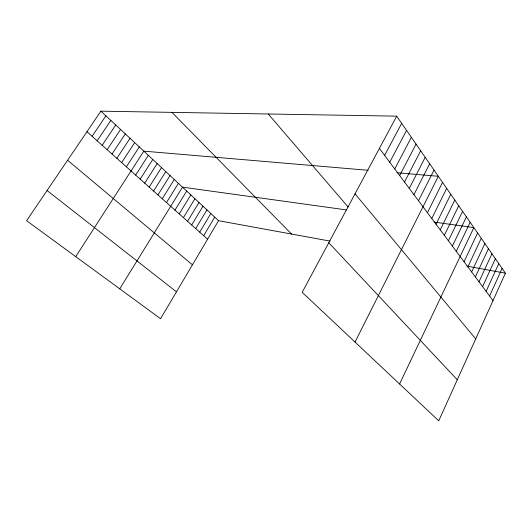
<?xml version="1.0" encoding="UTF-8"?>
<svg xmlns="http://www.w3.org/2000/svg" width="532" height="532" viewBox="0 0 532 532"><rect width="100%" height="100%" fill="white"/><g stroke="black" fill="none" stroke-linecap="round" stroke-linejoin="round"><path stroke-width="0.8" d="M505.4 273.175L438.74 420.832L302.176 292.327L396.706 116.156L505.4 273.175L466.943 266.14M489.606 295.992L502.115 268.427M486.128 291.337L498.777 263.606M482.597 286.602L495.392 258.712M479.006 281.794L491.947 253.737M475.355 276.906L488.449 248.683M471.645 271.932L484.891 243.543M467.867 266.878L481.274 238.316M464.03 261.744L477.596 233.009M399.592 383.991L473.859 227.61L434.019 222.077M456.283 251.357L470.168 222.283M452.366 246.117L466.424 216.863M448.383 240.783L462.607 211.357M444.333 235.357L458.73 205.758M440.217 229.844L454.793 200.065M436.021 224.231L450.784 194.273M431.758 218.519L446.7 188.381M427.422 212.707L442.551 182.39M355.03 342.063L438.328 176.285L396.952 172.754M418.504 200.77L434.032 170.08M413.929 194.639L429.657 163.763M409.268 188.395L425.208 157.326M404.519 182.037L420.672 150.775M399.685 175.56L416.057 144.106M394.757 168.963L411.349 137.316M389.737 162.233L406.561 130.393M384.616 155.384L401.68 123.338M330.079 241.102L218.546 220.7L160.564 318.708L26.6 220.694L100.894 111.168L396.706 116.156M203.69 235.689L214.722 217.136M199.726 232.158L210.845 213.532M195.716 228.587L206.935 209.887M191.666 224.976L202.978 206.203M187.563 221.325L198.975 202.479M183.42 217.635L194.931 198.715M179.231 213.897L190.835 194.905M174.988 210.12L186.699 191.055M119.747 288.843L182.516 187.158L346.418 209.914M166.489 202.552L178.406 183.334M162.233 198.755L174.257 179.47M157.931 194.925L170.054 175.56M153.575 191.041L165.811 171.603M149.173 187.118L161.515 167.607M144.717 183.154L157.173 163.563M140.209 179.138L152.777 159.474M135.653 175.075L148.335 155.331M75.724 256.637L143.833 151.148L368.191 170.3M126.37 166.809L139.284 146.912M121.648 162.606L134.682 142.629M116.874 158.35L130.027 138.293M112.039 154.041L125.319 133.904M107.145 149.678L120.551 129.469M102.191 145.269L115.723 124.973M97.176 140.8L110.842 120.431M92.103 136.278L105.895 115.83M47.069 190.509L176.458 291.849M67.591 160.265L192.451 264.816M86.962 131.703L207.613 239.187M100.894 111.168L218.546 220.7M171.942 112.365L291.549 234.053M328.783 242.738L457.274 379.775M268.254 113.988L348.161 207.041M355.017 193.847L475.721 338.917M379.402 148.395L493.031 300.573"/></g></svg>
